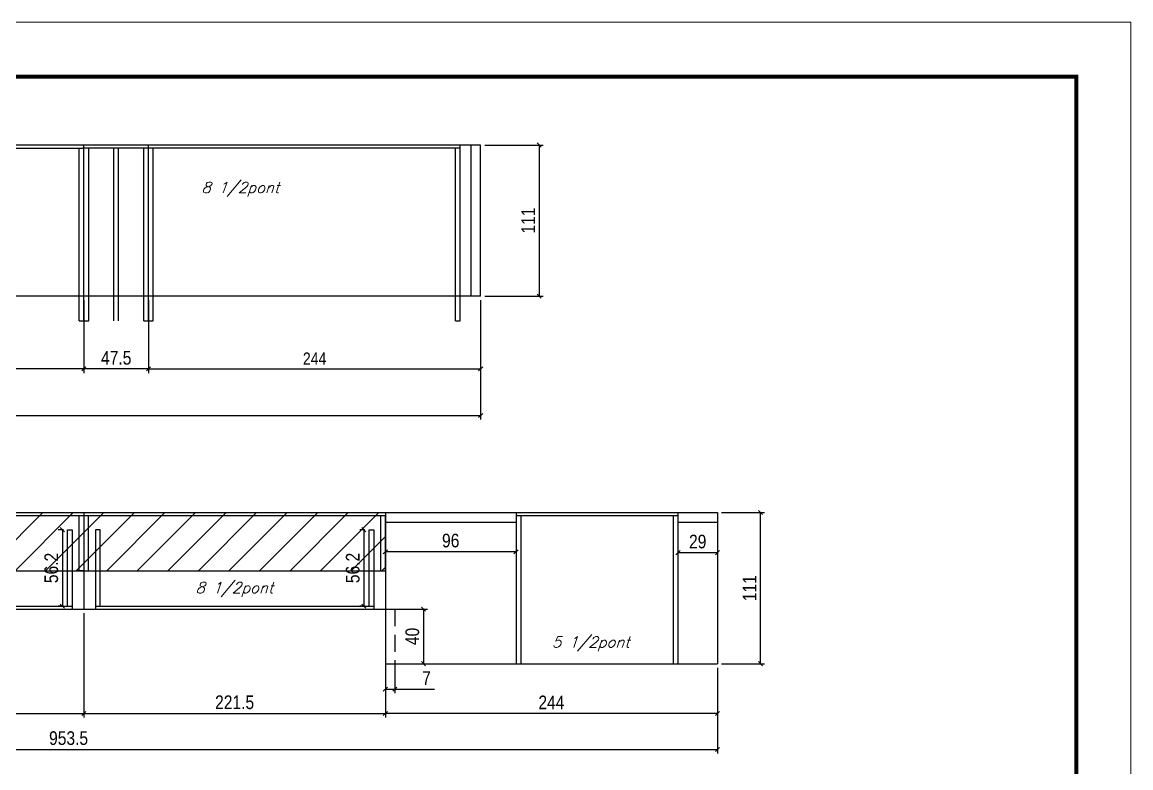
# Model space of a CAD drawing. Extents: x -21493 to -15213, y -12134 to 11887.
# Drawn here: x -17639 to -16825, y 6745 to 7293 of the extents above; entities that cross this region are included whole.
import ezdxf

# ---------------------------------------------------------------- set-up
doc = ezdxf.new("R2010")
doc.units = 0
doc.linetypes.add('DASHED', pattern=[0.75, 0.5, -0.25])
doc.linetypes.add('HIDDEN', pattern=[0.375, 0.25, -0.125])
for name, color, linetype in [('COTA', 241, 'Continuous'), ('Painéis', 200, 'Continuous'), ('SARR_2.2x7', 40, 'Continuous'), ('SARR_3.5x7', 81, 'Continuous'), ('texto', 7, 'Continuous')]:
    doc.layers.add(name, color=color, linetype=linetype)
for name, color, linetype, lineweight in [('Folhas', 255, 'Continuous', 9), ('Hachura', 251, 'Continuous', 9), ('SARRAFO DE PRESSAO', 251, 'DASHED', 9)]:
    doc.layers.add(name, color=color, linetype=linetype, lineweight=lineweight)
doc.styles.add('COTA TECNICA', font='techl___.ttf', dxfattribs={"height": 10})
doc.styles.add('COTA TECNICA-50', font='techl___.ttf', dxfattribs={"height": 9})
doc.styles.add('Romans', font='romans.shx')
doc.dimstyles.new('COTA PAINEL-50', dxfattribs={"dimtxt": 9, "dimasz": 3, "dimexe": 3, "dimexo": 3, "dimgap": 3, "dimtad": 1, "dimdec": 1, "dimzin": 12, "dimdsep": 46, "dimtxsty": 'COTA TECNICA-50', "dimblk1": 'OBLIQUE', "dimblk2": 'OBLIQUE', "dimsah": 1, "dimcen": 0.9, "dimclrd": 4, "dimclre": 4, "dimclrt": 240, "dimadec": 1, "dimazin": 3, "dimtfac": 1, "dimtdec": 1, "dimtmove": 0, "dimatfit": 3, "dimfxl": 1, "dimtolj": 1, "dimtzin": 12, "dimarcsym": 0})
doc.dimstyles.new('PAINEL', dxfattribs={"dimtxt": 10, "dimasz": 3, "dimexe": 3, "dimexo": 3, "dimgap": 3, "dimtad": 1, "dimdec": 1, "dimzin": 12, "dimdsep": 46, "dimtxsty": 'COTA TECNICA', "dimblk1": 'OBLIQUE', "dimblk2": 'OBLIQUE', "dimsah": 1, "dimcen": 0.9, "dimclrd": 4, "dimclre": 4, "dimclrt": 240, "dimadec": 1, "dimazin": 3, "dimtfac": 1, "dimtdec": 1, "dimtmove": 0, "dimatfit": 3, "dimfxl": 1, "dimtolj": 1, "dimtzin": 12, "dimarcsym": 0})
pattern_1 = [(45, (-160229.198, -26023.116), (-11.2253202, 11.2253202), [])]

# ---------------------------------------------------------------- blocks, each defined once
blk = doc.blocks.new('_Oblique')
at = {"color": 0, "linetype": 'ByBlock', "lineweight": -2}
blk.add_line((-0.5, -0.5), (0.5, 0.5), dxfattribs=at)
blk = doc.blocks.new('*D11')
at = {"layer": 'COTA', "color": 4, "linetype": 'ByBlock', "lineweight": -2, "transparency": 16777216}
for p, q in [((-17594.1, 7088.72), (-17594.1, 7035.3)), ((-17546.6, 7088.72), (-17546.6, 7035.3)), ((-17546.6, 7038.3), (-17594.1, 7038.3))]:
    blk.add_line(p, q, dxfattribs=at)
at = {"layer": 'Defpoints', "color": 0, "linetype": 'ByBlock', "transparency": 16777216}
for p in [(-17594.1, 7091.72), (-17546.6, 7091.72), (-17594.1, 7038.3)]:
    blk.add_point(p, dxfattribs=at)
at = {"layer": 'COTA', "color": 4, "linetype": 'ByBlock', "lineweight": -2, "transparency": 16777216, "xscale": 3, "yscale": 3, "zscale": 3, "rotation": 180}
blk.add_blockref('_Oblique', (-17594.1, 7038.3), dxfattribs=at)
at = {"layer": 'COTA', "color": 4, "linetype": 'ByBlock', "lineweight": -2, "transparency": 16777216, "xscale": 3, "yscale": 3, "zscale": 3}
blk.add_blockref('_Oblique', (-17546.6, 7038.3), dxfattribs=at)
at = {"layer": 'COTA', "color": 240, "linetype": 'ByBlock', "transparency": 16777216, "insert": (-17570.35, 7046.41), "char_height": 10, "attachment_point": 5, "style": 'COTA TECNICA'}
blk.add_mtext('\\A1;47.5', dxfattribs=at)
blk = doc.blocks.new('*D12')
at = {"layer": 'COTA', "color": 4, "linetype": 'ByBlock', "lineweight": -2, "transparency": 16777216}
for p, q in [((-17838.12, 7088.72), (-17838.12, 7035.3)), ((-17594.1, 7088.72), (-17594.1, 7035.3)), ((-17594.1, 7038.3), (-17838.12, 7038.3))]:
    blk.add_line(p, q, dxfattribs=at)
at = {"layer": 'Defpoints', "color": 0, "linetype": 'ByBlock', "transparency": 16777216}
for p in [(-17838.12, 7091.72), (-17594.1, 7091.72), (-17838.12, 7038.3)]:
    blk.add_point(p, dxfattribs=at)
at = {"layer": 'COTA', "color": 4, "linetype": 'ByBlock', "lineweight": -2, "transparency": 16777216, "xscale": 3, "yscale": 3, "zscale": 3, "rotation": 180}
blk.add_blockref('_Oblique', (-17838.12, 7038.3), dxfattribs=at)
at = {"layer": 'COTA', "color": 4, "linetype": 'ByBlock', "lineweight": -2, "transparency": 16777216, "xscale": 3, "yscale": 3, "zscale": 3}
blk.add_blockref('_Oblique', (-17594.1, 7038.3), dxfattribs=at)
at = {"layer": 'COTA', "color": 240, "linetype": 'ByBlock', "transparency": 16777216, "insert": (-17716.11, 7046.38), "char_height": 10, "attachment_point": 5, "style": 'COTA TECNICA'}
blk.add_mtext('\\A1;244', dxfattribs=at)
blk = doc.blocks.new('*D524')
at = {"layer": 'COTA', "color": 4, "linetype": 'ByBlock', "lineweight": -2, "transparency": 16777216}
for p, q in [((-17299.6, 7202.72), (-17256.62, 7202.72)), ((-17259.62, 7202.72), (-17259.62, 7091.72)), ((-17299.6, 7091.72), (-17256.62, 7091.72))]:
    blk.add_line(p, q, dxfattribs=at)
at = {"layer": 'Defpoints', "color": 0, "linetype": 'ByBlock', "transparency": 16777216}
for p in [(-17302.6, 7202.72), (-17302.6, 7091.72), (-17259.62, 7091.72)]:
    blk.add_point(p, dxfattribs=at)
at = {"layer": 'COTA', "color": 4, "linetype": 'ByBlock', "lineweight": -2, "transparency": 16777216, "xscale": 3, "yscale": 3, "zscale": 3}
for p, rotation in [((-17259.62, 7202.72), 90), ((-17259.62, 7091.72), 270)]:
    blk.add_blockref('_Oblique', p, dxfattribs=dict(at, rotation=rotation))
at = {"layer": 'COTA', "color": 240, "linetype": 'ByBlock', "transparency": 16777216, "insert": (-17267.68, 7147.22), "char_height": 10, "attachment_point": 5, "rotation": 90, "style": 'COTA TECNICA'}
blk.add_mtext('\\A1;111', dxfattribs=at)
blk = doc.blocks.new('*D14')
at = {"layer": 'COTA', "color": 4, "linetype": 'ByBlock', "lineweight": -2, "transparency": 16777216}
for p, q in [((-18082.12, 7088.72), (-18082.12, 7001.12)), ((-17302.6, 7088.72), (-17302.6, 7001.12)), ((-18082.12, 7004.12), (-17302.6, 7004.12))]:
    blk.add_line(p, q, dxfattribs=at)
at = {"layer": 'Defpoints', "color": 0, "linetype": 'ByBlock', "transparency": 16777216}
for p in [(-18082.12, 7091.72), (-17302.6, 7091.72), (-17302.6, 7004.12)]:
    blk.add_point(p, dxfattribs=at)
at = {"layer": 'COTA', "color": 4, "linetype": 'ByBlock', "lineweight": -2, "transparency": 16777216, "xscale": 3, "yscale": 3, "zscale": 3}
for p, rotation in [((-18082.12, 7004.12), 179.9997533256042), ((-17302.6, 7004.12), 359.9997533256042)]:
    blk.add_blockref('_Oblique', p, dxfattribs=dict(at, rotation=rotation))
at = {"layer": 'COTA', "color": 240, "linetype": 'ByBlock', "transparency": 16777216, "insert": (-17692.36, 7011.74), "char_height": 9, "attachment_point": 5, "rotation": 359.99975, "style": 'COTA TECNICA-50'}
blk.add_mtext('\\A1;779.5', dxfattribs=at)
blk = doc.blocks.new('*D527')
at = {"layer": 'COTA', "color": 4, "lineweight": -2, "transparency": 16777216}
for p, q in [((-17838.12, 6858.82), (-17838.12, 6782.32)), ((-17594.12, 6858.82), (-17594.12, 6782.32)), ((-17838.12, 6785.32), (-17594.12, 6785.32))]:
    blk.add_line(p, q, dxfattribs=at)
at = {"layer": 'Defpoints', "color": 0, "transparency": 16777216}
for p in [(-17838.12, 6861.82), (-17594.12, 6861.82), (-17594.12, 6785.32)]:
    blk.add_point(p, dxfattribs=at)
at = {"layer": 'COTA', "color": 4, "lineweight": -2, "transparency": 16777216, "xscale": 3, "yscale": 3, "zscale": 3, "rotation": 180}
blk.add_blockref('_Oblique', (-17838.12, 6785.32), dxfattribs=at)
at = {"layer": 'COTA', "color": 4, "lineweight": -2, "transparency": 16777216, "xscale": 3, "yscale": 3, "zscale": 3}
blk.add_blockref('_Oblique', (-17594.12, 6785.32), dxfattribs=at)
at = {"layer": 'COTA', "color": 240, "transparency": 16777216, "insert": (-17716.12, 6793.39), "char_height": 10, "attachment_point": 5, "style": 'COTA TECNICA'}
blk.add_mtext('\\A1;244', dxfattribs=at)
blk = doc.blocks.new('*D15')
at = {"layer": 'COTA', "color": 4, "lineweight": -2, "transparency": 16777216}
for p, q in [((-18082.12, 6858.82), (-18082.12, 6755.86)), ((-17128.62, 6818.82), (-17128.62, 6755.86)), ((-18082.12, 6758.86), (-17128.62, 6758.86))]:
    blk.add_line(p, q, dxfattribs=at)
at = {"layer": 'Defpoints', "color": 0, "transparency": 16777216}
for p in [(-18082.12, 6861.82), (-17128.62, 6821.82), (-17128.62, 6758.86)]:
    blk.add_point(p, dxfattribs=at)
at = {"layer": 'COTA', "color": 4, "lineweight": -2, "transparency": 16777216, "xscale": 3, "yscale": 3, "zscale": 3, "rotation": 180}
blk.add_blockref('_Oblique', (-18082.12, 6758.86), dxfattribs=at)
at = {"layer": 'COTA', "color": 4, "lineweight": -2, "transparency": 16777216, "xscale": 3, "yscale": 3, "zscale": 3}
blk.add_blockref('_Oblique', (-17128.62, 6758.86), dxfattribs=at)
at = {"layer": 'COTA', "color": 240, "transparency": 16777216, "insert": (-17605.37, 6767.1), "char_height": 10, "attachment_point": 5, "style": 'COTA TECNICA'}
blk.add_mtext('\\A1;953.5', dxfattribs=at)
blk = doc.blocks.new('*D528')
at = {"layer": 'COTA', "color": 4, "lineweight": -2, "ltscale": 25, "transparency": 16777216}
for p, q in [((-17594.12, 6858.82), (-17594.12, 6782.32)), ((-17372.62, 6858.82), (-17372.62, 6782.32)), ((-17594.12, 6785.32), (-17372.62, 6785.32))]:
    blk.add_line(p, q, dxfattribs=at)
at = {"layer": 'Defpoints', "color": 0, "ltscale": 25, "transparency": 16777216}
for p in [(-17594.12, 6861.82), (-17372.62, 6861.82), (-17372.62, 6785.32)]:
    blk.add_point(p, dxfattribs=at)
at = {"layer": 'COTA', "color": 4, "lineweight": -2, "ltscale": 25, "transparency": 16777216, "xscale": 3, "yscale": 3, "zscale": 3, "rotation": 180}
blk.add_blockref('_Oblique', (-17594.12, 6785.32), dxfattribs=at)
at = {"layer": 'COTA', "color": 4, "lineweight": -2, "ltscale": 25, "transparency": 16777216, "xscale": 3, "yscale": 3, "zscale": 3}
blk.add_blockref('_Oblique', (-17372.62, 6785.32), dxfattribs=at)
at = {"layer": 'COTA', "color": 240, "ltscale": 25, "transparency": 16777216, "insert": (-17483.37, 6793.43), "char_height": 10, "attachment_point": 5, "style": 'COTA TECNICA'}
blk.add_mtext('\\A1;221.5', dxfattribs=at)
blk = doc.blocks.new('*D530')
at = {"layer": 'COTA', "color": 4, "lineweight": -2, "ltscale": 25, "transparency": 16777216}
for p, q in [((-17372.62, 6922.82), (-17372.62, 6901.06)), ((-17276.62, 6922.82), (-17276.62, 6901.06)), ((-17276.62, 6904.06), (-17372.62, 6904.06))]:
    blk.add_line(p, q, dxfattribs=at)
at = {"layer": 'Defpoints', "color": 0, "ltscale": 25, "transparency": 16777216}
for p in [(-17372.62, 6925.82), (-17276.62, 6925.82), (-17372.62, 6904.06)]:
    blk.add_point(p, dxfattribs=at)
at = {"layer": 'COTA', "color": 4, "lineweight": -2, "ltscale": 25, "transparency": 16777216, "xscale": 3, "yscale": 3, "zscale": 3, "rotation": 180}
blk.add_blockref('_Oblique', (-17372.62, 6904.06), dxfattribs=at)
at = {"layer": 'COTA', "color": 4, "lineweight": -2, "ltscale": 25, "transparency": 16777216, "xscale": 3, "yscale": 3, "zscale": 3}
blk.add_blockref('_Oblique', (-17276.62, 6904.06), dxfattribs=at)
at = {"layer": 'COTA', "color": 240, "ltscale": 25, "transparency": 16777216, "insert": (-17324.62, 6912.19), "char_height": 10, "attachment_point": 5, "style": 'COTA TECNICA'}
blk.add_mtext('\\A1;96', dxfattribs=at)
blk = doc.blocks.new('*D17')
at = {"layer": 'COTA', "color": 4, "linetype": 'ByBlock', "lineweight": -2, "transparency": 16777216}
for p, q in [((-17372.62, 6820.89), (-17372.62, 6800.18)), ((-17365.62, 6820.89), (-17365.62, 6800.18)), ((-17372.62, 6803.18), (-17365.62, 6803.18)), ((-17365.62, 6803.18), (-17336.53, 6803.18))]:
    blk.add_line(p, q, dxfattribs=at)
at = {"layer": 'Defpoints', "color": 0, "linetype": 'ByBlock', "transparency": 16777216}
for p in [(-17372.62, 6823.89), (-17365.62, 6823.89), (-17372.62, 6803.18)]:
    blk.add_point(p, dxfattribs=at)
at = {"layer": 'COTA', "color": 4, "linetype": 'ByBlock', "lineweight": -2, "transparency": 16777216, "xscale": 3, "yscale": 3, "zscale": 3, "rotation": 180}
blk.add_blockref('_Oblique', (-17372.62, 6803.18), dxfattribs=at)
at = {"layer": 'COTA', "color": 4, "linetype": 'ByBlock', "lineweight": -2, "transparency": 16777216, "xscale": 3, "yscale": 3, "zscale": 3}
blk.add_blockref('_Oblique', (-17365.62, 6803.18), dxfattribs=at)
at = {"layer": 'COTA', "color": 240, "linetype": 'ByBlock', "transparency": 16777216, "insert": (-17342.4, 6811.26), "char_height": 10, "attachment_point": 5, "style": 'COTA TECNICA'}
blk.add_mtext('\\A1;7', dxfattribs=at)
blk = doc.blocks.new('*D531')
at = {"layer": 'COTA', "color": 4, "lineweight": -2, "ltscale": 25, "transparency": 16777216}
for p, q in [((-17157.62, 6922.82), (-17157.62, 6900.37)), ((-17128.62, 6922.82), (-17128.62, 6900.37)), ((-17157.62, 6903.37), (-17128.62, 6903.37))]:
    blk.add_line(p, q, dxfattribs=at)
at = {"layer": 'Defpoints', "color": 0, "ltscale": 25, "transparency": 16777216}
for p in [(-17157.62, 6925.82), (-17128.62, 6925.82), (-17128.62, 6903.37)]:
    blk.add_point(p, dxfattribs=at)
at = {"layer": 'COTA', "color": 4, "lineweight": -2, "ltscale": 25, "transparency": 16777216, "xscale": 3, "yscale": 3, "zscale": 3, "rotation": 180}
blk.add_blockref('_Oblique', (-17157.62, 6903.37), dxfattribs=at)
at = {"layer": 'COTA', "color": 4, "lineweight": -2, "ltscale": 25, "transparency": 16777216, "xscale": 3, "yscale": 3, "zscale": 3}
blk.add_blockref('_Oblique', (-17128.62, 6903.37), dxfattribs=at)
at = {"layer": 'COTA', "color": 240, "ltscale": 25, "transparency": 16777216, "insert": (-17143.12, 6911.46), "char_height": 10, "attachment_point": 5, "style": 'COTA TECNICA'}
blk.add_mtext('\\A1;29', dxfattribs=at)
blk = doc.blocks.new('*D537')
at = {"layer": 'COTA', "color": 4, "lineweight": -2, "ltscale": 25, "transparency": 16777216}
for p, q in [((-17125.62, 6932.82), (-17093.94, 6932.82)), ((-17096.94, 6821.82), (-17096.94, 6932.82)), ((-17125.62, 6821.82), (-17093.94, 6821.82))]:
    blk.add_line(p, q, dxfattribs=at)
at = {"layer": 'Defpoints', "color": 0, "ltscale": 25, "transparency": 16777216}
for p in [(-17128.62, 6932.82), (-17096.94, 6932.82), (-17128.62, 6821.82)]:
    blk.add_point(p, dxfattribs=at)
at = {"layer": 'COTA', "color": 4, "lineweight": -2, "ltscale": 25, "transparency": 16777216, "xscale": 3, "yscale": 3, "zscale": 3}
for p, rotation in [((-17096.94, 6932.82), 90), ((-17096.94, 6821.82), 270)]:
    blk.add_blockref('_Oblique', p, dxfattribs=dict(at, rotation=rotation))
at = {"layer": 'COTA', "color": 240, "ltscale": 25, "transparency": 16777216, "insert": (-17105, 6877.32), "char_height": 10, "attachment_point": 5, "rotation": 90, "style": 'COTA TECNICA'}
blk.add_mtext('\\A1;111', dxfattribs=at)
blk = doc.blocks.new('*D539')
at = {"layer": 'COTA', "color": 4, "lineweight": -2, "ltscale": 25, "transparency": 16777216}
for p, q in [((-17372.62, 6818.82), (-17372.62, 6782.32)), ((-17128.62, 6818.82), (-17128.62, 6782.32)), ((-17128.62, 6785.32), (-17372.62, 6785.32))]:
    blk.add_line(p, q, dxfattribs=at)
at = {"layer": 'Defpoints', "color": 0, "ltscale": 25, "transparency": 16777216}
for p in [(-17372.62, 6821.82), (-17128.62, 6821.82), (-17372.62, 6785.32)]:
    blk.add_point(p, dxfattribs=at)
at = {"layer": 'COTA', "color": 4, "lineweight": -2, "ltscale": 25, "transparency": 16777216, "xscale": 3, "yscale": 3, "zscale": 3, "rotation": 180}
blk.add_blockref('_Oblique', (-17372.62, 6785.32), dxfattribs=at)
at = {"layer": 'COTA', "color": 4, "lineweight": -2, "ltscale": 25, "transparency": 16777216, "xscale": 3, "yscale": 3, "zscale": 3}
blk.add_blockref('_Oblique', (-17128.62, 6785.32), dxfattribs=at)
at = {"layer": 'COTA', "color": 240, "ltscale": 25, "transparency": 16777216, "insert": (-17250.62, 6793.39), "char_height": 10, "attachment_point": 5, "style": 'COTA TECNICA'}
blk.add_mtext('\\A1;244', dxfattribs=at)
blk = doc.blocks.new('*D622')
at = {"layer": 'COTA', "color": 4, "lineweight": -2, "ltscale": 25, "transparency": 16777216}
for p, q in [((-17609.12, 6920.22), (-17612.94, 6920.22)), ((-17609.94, 6920.22), (-17609.94, 6864.02)), ((-17609.12, 6864.02), (-17612.94, 6864.02))]:
    blk.add_line(p, q, dxfattribs=at)
at = {"layer": 'Defpoints', "color": 0, "ltscale": 25, "transparency": 16777216}
for p in [(-17606.12, 6920.22), (-17609.94, 6864.02), (-17606.12, 6864.02)]:
    blk.add_point(p, dxfattribs=at)
at = {"layer": 'COTA', "color": 4, "lineweight": -2, "ltscale": 25, "transparency": 16777216, "xscale": 3, "yscale": 3, "zscale": 3}
for p, rotation in [((-17609.94, 6920.22), 90), ((-17609.94, 6864.02), 270)]:
    blk.add_blockref('_Oblique', p, dxfattribs=dict(at, rotation=rotation))
at = {"layer": 'COTA', "color": 240, "ltscale": 25, "transparency": 16777216, "insert": (-17618.05, 6892.12), "char_height": 10, "attachment_point": 5, "rotation": 90, "style": 'COTA TECNICA'}
blk.add_mtext('\\A1;56.2', dxfattribs=at)
blk = doc.blocks.new('*D623')
at = {"layer": 'COTA', "color": 4, "lineweight": -2, "ltscale": 25, "transparency": 16777216}
for p, q in [((-17387.62, 6920.22), (-17391.44, 6920.22)), ((-17388.44, 6920.22), (-17388.44, 6864.02)), ((-17387.62, 6864.02), (-17391.44, 6864.02))]:
    blk.add_line(p, q, dxfattribs=at)
at = {"layer": 'Defpoints', "color": 0, "ltscale": 25, "transparency": 16777216}
for p in [(-17384.62, 6920.22), (-17388.44, 6864.02), (-17384.62, 6864.02)]:
    blk.add_point(p, dxfattribs=at)
at = {"layer": 'COTA', "color": 4, "lineweight": -2, "ltscale": 25, "transparency": 16777216, "xscale": 3, "yscale": 3, "zscale": 3}
for p, rotation in [((-17388.44, 6920.22), 90), ((-17388.44, 6864.02), 270)]:
    blk.add_blockref('_Oblique', p, dxfattribs=dict(at, rotation=rotation))
at = {"layer": 'COTA', "color": 240, "ltscale": 25, "transparency": 16777216, "insert": (-17396.55, 6892.12), "char_height": 10, "attachment_point": 5, "rotation": 90, "style": 'COTA TECNICA'}
blk.add_mtext('\\A1;56.2', dxfattribs=at)
blk = doc.blocks.new('*D631')
at = {"layer": 'COTA', "color": 4, "lineweight": -2, "ltscale": 25, "transparency": 16777216}
for p, q in [((-17369.62, 6861.82), (-17341.65, 6861.82)), ((-17344.65, 6861.82), (-17344.65, 6821.82)), ((-17369.62, 6821.82), (-17341.65, 6821.82))]:
    blk.add_line(p, q, dxfattribs=at)
at = {"layer": 'Defpoints', "color": 0, "ltscale": 25, "transparency": 16777216}
for p in [(-17372.62, 6861.82), (-17372.62, 6821.82), (-17344.65, 6821.82)]:
    blk.add_point(p, dxfattribs=at)
at = {"layer": 'COTA', "color": 4, "lineweight": -2, "ltscale": 25, "transparency": 16777216, "xscale": 3, "yscale": 3, "zscale": 3}
for p, rotation in [((-17344.65, 6861.82), 90), ((-17344.65, 6821.82), 270)]:
    blk.add_blockref('_Oblique', p, dxfattribs=dict(at, rotation=rotation))
at = {"layer": 'COTA', "color": 240, "ltscale": 25, "transparency": 16777216, "insert": (-17352.76, 6841.82), "char_height": 10, "attachment_point": 5, "rotation": 90, "style": 'COTA TECNICA'}
blk.add_mtext('\\A1;40', dxfattribs=at)
blk = doc.blocks.new('9999999999')
at = {"layer": 'Folhas'}
blk.add_lwpolyline([(98138.98, 34190.21), (99623.98, 34190.21), (99623.98, 35240.21), (98138.98, 35240.21)], close=True, dxfattribs=at)
at = {"layer": 'Folhas', "color": 30, "const_width": 3}
blk.add_lwpolyline([(98213.98, 34230.21), (99583.98, 34230.21), (99583.98, 35200.21), (98213.98, 35200.21)], close=True, dxfattribs=at)
blk = doc.blocks.new('*D1883')
at = {"layer": 'COTA', "color": 4, "lineweight": -2, "transparency": 16777216}
for p, q in [((-17546.6, 7088.72), (-17546.6, 7035.3)), ((-17302.6, 7088.72), (-17302.6, 7035.3)), ((-17546.6, 7038.3), (-17302.6, 7038.3))]:
    blk.add_line(p, q, dxfattribs=at)
at = {"layer": 'Defpoints', "color": 0, "transparency": 16777216}
for p in [(-17546.6, 7091.72), (-17302.6, 7091.72), (-17302.6, 7038.3)]:
    blk.add_point(p, dxfattribs=at)
at = {"layer": 'COTA', "color": 4, "lineweight": -2, "transparency": 16777216, "xscale": 3, "yscale": 3, "zscale": 3, "rotation": 180}
blk.add_blockref('_Oblique', (-17546.6, 7038.3), dxfattribs=at)
at = {"layer": 'COTA', "color": 4, "lineweight": -2, "transparency": 16777216, "xscale": 3, "yscale": 3, "zscale": 3}
blk.add_blockref('_Oblique', (-17302.6, 7038.3), dxfattribs=at)
at = {"layer": 'COTA', "color": 240, "transparency": 16777216, "insert": (-17424.6, 7045.87), "char_height": 9, "attachment_point": 5, "style": 'COTA TECNICA-50'}
blk.add_mtext('\\A1;244', dxfattribs=at)

msp = doc.modelspace()

# ---------------------------------------------------------------- hatches: boundary and pattern name
at = {"layer": 'Hachura', "ltscale": 25}
h = msp.add_hatch(dxfattribs=at)
h.set_pattern_fill('ANSI31', color=256, scale=5)
h.set_pattern_definition(pattern_1)
h.paths.add_polyline_path([(-17594.12, 6890.02), (-17594.12, 6932.82), (-17838.12, 6932.82), (-17838.12, 6890.02)])
h = msp.add_hatch(dxfattribs=at)
h.set_pattern_fill('ANSI31', color=256, scale=5)
h.set_pattern_definition(pattern_1)
h.paths.add_polyline_path([(-17594.12, 6932.82), (-17594.12, 6890.02), (-17372.62, 6890.02), (-17372.62, 6932.82)])

# ---------------------------------------------------------------- linework, layer by layer
at = {"layer": 'Painéis', "linetype": 'ByBlock'}
for p, q in [((-17302.6, 7202.72), (-18082.12, 7202.72)), ((-17594.1, 7091.72), (-17594.1, 7202.72)), ((-17546.6, 7091.72), (-17546.6, 7202.72)), ((-17302.6, 7091.72), (-17302.6, 7202.72)), ((-17302.6, 7091.72), (-18082.12, 7091.72)), ((-18082.12, 6932.82), (-17372.62, 6932.82)), ((-17594.12, 6932.82), (-17594.12, 6861.82)), ((-17372.62, 6932.82), (-17372.62, 6861.82)), ((-17372.62, 6932.82), (-17128.62, 6932.82)), ((-17372.62, 6932.82), (-17372.62, 6821.82)), ((-17128.62, 6932.82), (-17128.62, 6821.82)), ((-18082.12, 6890.02), (-17372.62, 6890.02)), ((-18082.12, 6861.82), (-17372.62, 6861.82)), ((-17372.62, 6821.82), (-17128.62, 6821.82))]:
    msp.add_line(p, q, dxfattribs=at)
at = {"layer": 'SARR_2.2x7', "linetype": 'Continuous', "ltscale": 50}
for p, q in [((-17317.6, 7200.52), (-17317.6, 7202.72)), ((-17309.6, 7091.72), (-17309.6, 7202.72)), ((-17838.12, 7200.52), (-17594.1, 7200.52)), ((-17546.6, 7200.52), (-17594.1, 7200.52)), ((-17317.6, 7200.52), (-17546.6, 7200.52)), ((-17838.12, 6930.62), (-17594.12, 6930.62)), ((-17594.12, 6930.62), (-17372.62, 6930.62)), ((-17372.62, 6925.82), (-17276.62, 6925.82)), ((-17276.62, 6930.62), (-17157.62, 6930.62)), ((-17157.62, 6925.82), (-17128.62, 6925.82)), ((-17829.62, 6864.02), (-17602.62, 6864.02)), ((-17585.62, 6864.02), (-17381.12, 6864.02))]:
    msp.add_line(p, q, dxfattribs=at)
at = {"layer": 'SARR_2.2x7', "linetype": 'HIDDEN', "ltscale": 50}
for p, q in [((-17372.62, 6861.82), (-17365.62, 6861.82)), ((-17365.62, 6861.82), (-17365.62, 6821.82))]:
    msp.add_line(p, q, dxfattribs=at)
at = {"layer": 'SARR_3.5x7'}
for p, q in [((-17597.6, 7073.72), (-17597.6, 7200.52)), ((-17594.1, 7073.72), (-17594.1, 7200.52)), ((-17590.6, 7073.72), (-17590.6, 7200.52)), ((-17572.1, 7073.72), (-17572.1, 7200.52)), ((-17568.6, 7073.72), (-17568.6, 7200.52)), ((-17550.1, 7073.72), (-17550.1, 7200.52)), ((-17546.6, 7073.72), (-17546.6, 7200.52)), ((-17543.1, 7073.72), (-17543.1, 7200.52)), ((-17321.1, 7073.72), (-17321.1, 7200.52)), ((-17317.6, 7073.72), (-17317.6, 7200.52)), ((-17597.6, 7073.72), (-17594.1, 7073.72)), ((-17594.1, 7073.72), (-17590.6, 7073.72)), ((-17550.1, 7073.72), (-17546.6, 7073.72)), ((-17546.6, 7073.72), (-17543.1, 7073.72)), ((-17321.1, 7073.72), (-17317.6, 7073.72)), ((-17372.62, 6932.82), (-17372.62, 6861.82)), ((-17276.62, 6932.82), (-17276.62, 6821.82)), ((-17157.62, 6932.82), (-17157.62, 6821.82)), ((-17273.12, 6930.62), (-17273.12, 6821.82)), ((-17161.12, 6930.62), (-17161.12, 6821.82))]:
    msp.add_line(p, q, dxfattribs=at)
for points in [[(-17594.12, 6930.62), (-17594.12, 6890.02), (-17597.62, 6890.02), (-17597.62, 6930.62)], [(-17594.12, 6930.62), (-17594.12, 6890.02), (-17590.62, 6890.02), (-17590.62, 6930.62)], [(-17376.12, 6930.62), (-17376.12, 6890.02), (-17372.62, 6890.02), (-17372.62, 6930.62)], [(-17606.12, 6864.02), (-17606.12, 6920.22), (-17602.62, 6920.22), (-17602.62, 6861.82)], [(-17582.12, 6864.02), (-17582.12, 6920.22), (-17585.62, 6920.22), (-17585.62, 6861.82)], [(-17384.62, 6864.02), (-17384.62, 6920.22), (-17381.12, 6920.22), (-17381.12, 6861.82)]]:
    msp.add_lwpolyline(points, dxfattribs=at)

# ---------------------------------------------------------------- block references
at = {"layer": 'SARRAFO DE PRESSAO', "color": 6, "linetype": 'ByBlock'}
msp.add_blockref('9999999999', (-116448.89, -27947.27), dxfattribs=at)

# ---------------------------------------------------------------- texts
at = {"layer": 'texto', "color": 2, "char_height": 8, "attachment_point": 5, "style": 'Romans'}
for s, insert in [('{\\Q19;\\C256;8 1/2pont}', (-17479.19, 7170.22)), ('{\\Q19;\\C256;8 1/2pont}', (-17483.56, 6876.36)), ('{\\Q19;\\C256;5 1/2pont}', (-17221.7, 6836.4))]:
    msp.add_mtext(s, dxfattribs=dict(at, insert=insert))

# ---------------------------------------------------------------- dimensions: what is measured, and where the dimension line sits
at = {"layer": 'COTA', "linetype": 'ByBlock'}
for base, p1, p2, angle, picture, middle in [((-17259.62, 7091.72), (-17302.6, 7202.72), (-17302.6, 7091.72), 90, '*D524', (-17267.68, 7147.22)), ((-17594.1, 7038.3), (-17546.6, 7091.72), (-17594.1, 7091.72), 180, '*D11', (-17570.35, 7046.41))]:
    dim = msp.add_linear_dim(base=base, p1=p1, p2=p2, angle=angle, dimstyle='PAINEL', dxfattribs=at)
    dim.commit()
    dim.dimension.update_dxf_attribs({"geometry": picture, "text_midpoint": middle})
dim = msp.add_aligned_dim(p1=(-18082.12, 7091.72), p2=(-17302.6, 7091.72), distance=-87.6, dimstyle='COTA PAINEL-50', override={"dimarcsym": 1}, dxfattribs=at)
dim.commit()
dim.dimension.update_dxf_attribs({"geometry": '*D14', "text_midpoint": (-17692.36, 7011.74)})
dim = msp.add_linear_dim(base=(-17838.12, 7038.3), p1=(-17594.1, 7091.72), p2=(-17838.12, 7091.72), angle=180, dimstyle='PAINEL', override={"dimtmove": 1}, dxfattribs=at)
dim.commit()
dim.dimension.update_dxf_attribs({"geometry": '*D12', "text_midpoint": (-17716.11, 7046.38)})
at = {"layer": 'COTA'}
dim = msp.add_linear_dim(base=(-17302.6, 7038.3), p1=(-17546.6, 7091.72), p2=(-17302.6, 7091.72), dimstyle='COTA PAINEL-50', dxfattribs=at)
dim.commit()
dim.dimension.update_dxf_attribs({"geometry": '*D1883', "text_midpoint": (-17424.6, 7045.87)})
at = {"layer": 'COTA', "ltscale": 25}
for base, p1, p2, picture, middle in [((-17096.94, 6932.82), (-17128.62, 6821.82), (-17128.62, 6932.82), '*D537', (-17105, 6877.32)), ((-17609.94, 6864.02), (-17606.12, 6920.22), (-17606.12, 6864.02), '*D622', (-17618.05, 6892.12)), ((-17388.44, 6864.02), (-17384.62, 6920.22), (-17384.62, 6864.02), '*D623', (-17396.55, 6892.12)), ((-17344.65, 6821.82), (-17372.62, 6861.82), (-17372.62, 6821.82), '*D631', (-17352.76, 6841.82))]:
    dim = msp.add_linear_dim(base=base, p1=p1, p2=p2, angle=90, dimstyle='PAINEL', dxfattribs=at)
    dim.commit()
    dim.dimension.update_dxf_attribs({"geometry": picture, "text_midpoint": middle})
for base, p1, p2, picture, middle in [((-17372.62, 6904.06), (-17276.62, 6925.82), (-17372.62, 6925.82), '*D530', (-17324.62, 6912.19)), ((-17128.62, 6903.37), (-17157.62, 6925.82), (-17128.62, 6925.82), '*D531', (-17143.12, 6911.46)), ((-17372.62, 6785.32), (-17594.12, 6861.82), (-17372.62, 6861.82), '*D528', (-17483.37, 6793.43)), ((-17372.62, 6785.32), (-17128.62, 6821.82), (-17372.62, 6821.82), '*D539', (-17250.62, 6793.39))]:
    dim = msp.add_linear_dim(base=base, p1=p1, p2=p2, dimstyle='PAINEL', dxfattribs=at)
    dim.commit()
    dim.dimension.update_dxf_attribs({"geometry": picture, "text_midpoint": middle})
at = {"layer": 'COTA'}
dim = msp.add_linear_dim(base=(-17128.62, 6758.86), p1=(-18082.12, 6861.82), p2=(-17128.62, 6821.82), dimstyle='PAINEL', dxfattribs=at)
dim.commit()
dim.dimension.update_dxf_attribs({"geometry": '*D15', "text_midpoint": (-17605.37, 6758.86), "dimtype": 160})
dim = msp.add_linear_dim(base=(-17594.12, 6785.32), p1=(-17838.12, 6861.82), p2=(-17594.12, 6861.82), dimstyle='PAINEL', override={"dimtmove": 1}, dxfattribs=at)
dim.commit()
dim.dimension.update_dxf_attribs({"geometry": '*D527', "text_midpoint": (-17716.12, 6793.39)})
at = {"layer": 'COTA', "linetype": 'ByBlock'}
dim = msp.add_linear_dim(base=(-17372.62, 6803.18), p1=(-17365.62, 6823.89), p2=(-17372.62, 6823.89), dimstyle='PAINEL', dxfattribs=at)
dim.commit()
dim.dimension.update_dxf_attribs({"geometry": '*D17', "text_midpoint": (-17342.4, 6803.18), "dimtype": 160})

doc.saveas('drawing.dxf')
